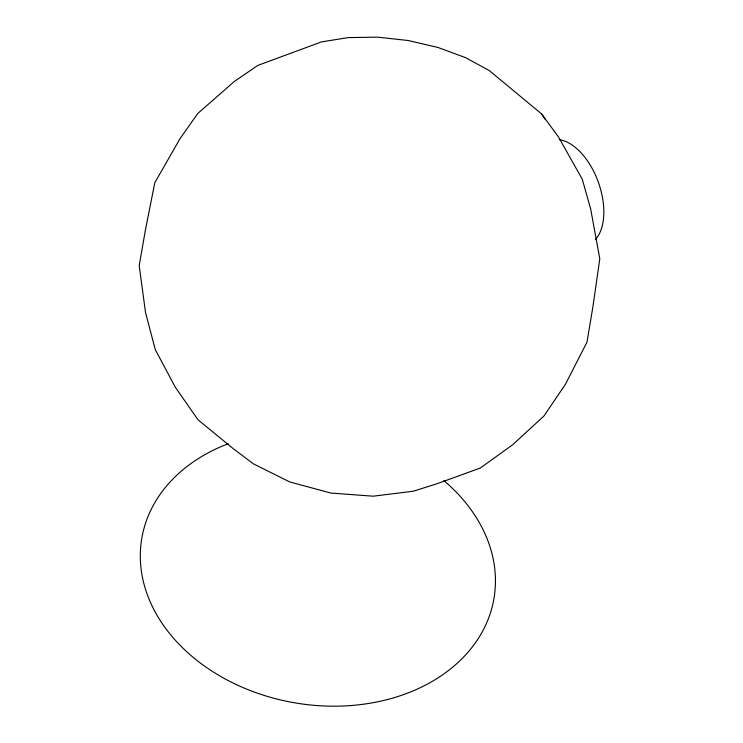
<?xml version="1.0" encoding="UTF-8"?>
<svg xmlns="http://www.w3.org/2000/svg" width="743" height="743" viewBox="0 0 743 743"><rect width="100%" height="100%" fill="white"/><g stroke="black" fill="none" stroke-linecap="round" stroke-linejoin="round"><path stroke-width="1.11" d="M541.563 113.893L489.312 70.585L465.555 57.648L437.952 47.459L408.111 40.503L377.648 37.15L348.235 37.596L321.524 41.896L257.858 65.393L234.342 81.451L197.814 113.456L180.038 138.625L154.785 182.769L145.349 230.321L139.201 265.632L145.517 312.487L155.268 349.6L175.227 387.103L198.009 419.786L233.59 448.948L253.512 463.901L289.686 481.919L330.756 493.036L373.19 496.194L413.294 491.216L437.051 483.73L480.303 468.044L512.642 444.778L543.922 416.034L565.451 384.261L586.97 342.17L592.905 306.831L599.796 258.833L590.639 208.811L582.233 179.165L558.411 136.842L541.563 113.893L545.353 119.688M443.85 480.554A178.636 136.387 9.7 0 1 431.962 681.554A178.636 136.387 9.7 0 1 172.682 637.234A178.636 136.387 9.7 0 1 228.231 443.701M559.34 139.712A55.381 31.095 70.2 0 1 598.254 181.942A55.381 31.095 70.2 0 1 595.487 239.515"/></g></svg>
